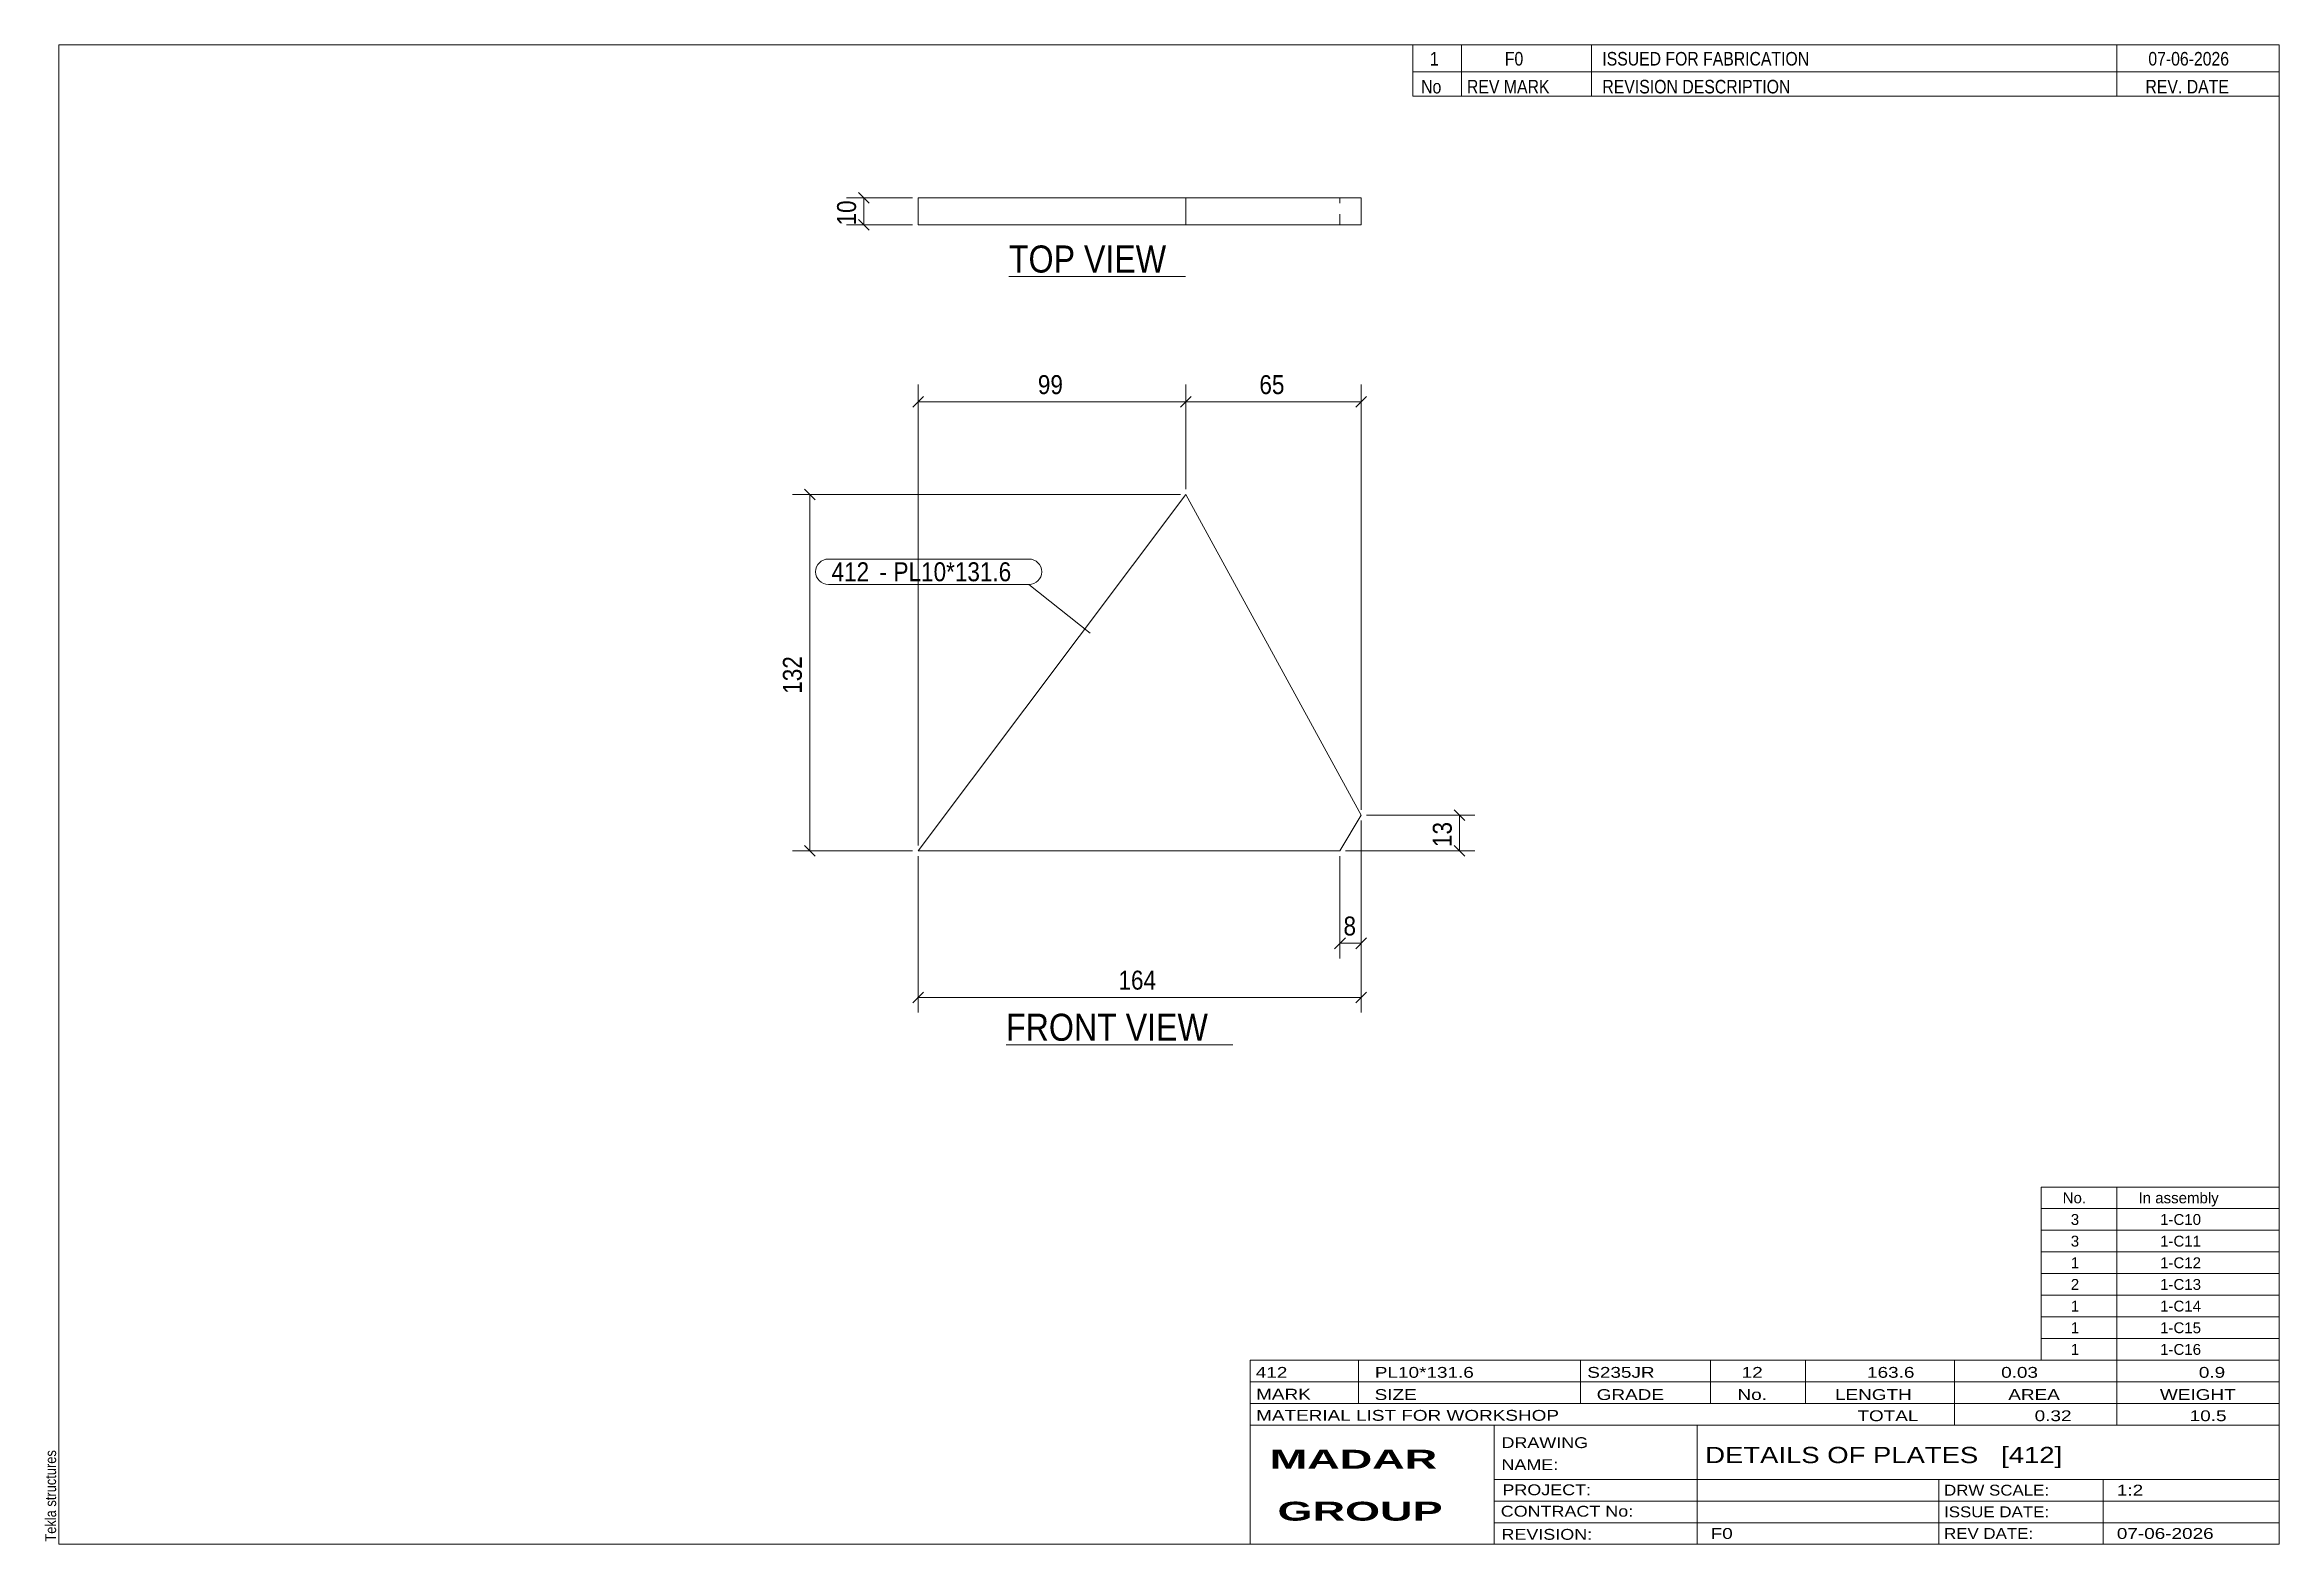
# Model space of a CAD drawing. Header units: millimetres. Extents: x 2 to 415, y 5 to 282.
import ezdxf

# ---------------------------------------------------------------- set-up
doc = ezdxf.new("R2010")
doc.units = ezdxf.units.MM
doc.linetypes.add('XKITLINE00', pattern=[0])
doc.linetypes.add('XKITLINE02', pattern=[4, 2, -2])
for name, color, linetype, lineweight in [('Dimensions', 7, 'Continuous', 0), ('DrawingSheet', 5, 'Continuous', 0), ('OtherObjectType', 7, 'Continuous', 0), ('Part', 2, 'Continuous', 0), ('PartMark', 7, 'Continuous', 0)]:
    doc.layers.add(name, color=color, linetype=linetype, lineweight=lineweight)
doc.styles.add('ARIAL', font='ARIAL.TTF')
doc.styles.add('ARIAL_BOLD', font='ARIALBD.TTF')
doc.styles.add('ARIAL_NARROW', font='ARIALN.TTF')

# ---------------------------------------------------------------- blocks, each defined once
blk = doc.blocks.new('*A1')
at = {"layer": 'Part', "color": 2, "linetype": 'XKITLINE00', "lineweight": 0}
for p, q in [((163.65, 133.1), (213.09, 198.92)), ((213.09, 198.92), (245.46, 139.68)), ((245.46, 139.68), (241.56, 133.1)), ((241.56, 133.1), (163.65, 133.1))]:
    blk.add_line(p, q, dxfattribs=at)
blk = doc.blocks.new('*A2')
at = {"layer": 'Part', "color": 2, "linetype": 'XKITLINE00', "lineweight": 0}
for p, q in [((163.65, 248.7), (163.65, 253.7)), ((163.65, 253.7), (245.46, 253.7)), ((213.09, 248.7), (213.09, 253.7)), ((245.46, 248.7), (245.46, 253.7)), ((163.65, 248.7), (245.46, 248.7))]:
    blk.add_line(p, q, dxfattribs=at)
at = {"layer": 'Part', "color": 7, "linetype": 'XKITLINE02', "lineweight": 0}
blk.add_line((241.56, 248.7), (241.56, 253.7), dxfattribs=at)
blk = doc.blocks.new('*A3')
at = {"layer": 'DrawingSheet', "color": 5, "linetype": 'XKITLINE00', "lineweight": 0}
for p, q in [((415, 282), (5, 282)), ((5, 282), (5, 5)), ((415, 5), (415, 282)), ((5, 5), (415, 5))]:
    blk.add_line(p, q, dxfattribs=at)
at = {"layer": 'DrawingSheet', "color": 5, "style": 'ARIAL', "width": 0.85}
blk.add_text('Tekla structures', height=2, rotation=90, dxfattribs=at).set_placement((4.5, 5.5))
blk = doc.blocks.new('*A4')
at = {"layer": 'OtherObjectType', "color": 7, "linetype": 'XKITLINE00', "lineweight": 0}
for p, q in [((371, 71), (415, 71)), ((371, 67), (371, 71)), ((385, 67), (385, 71)), ((415, 67), (415, 71)), ((371, 67), (415, 67)), ((371, 63), (371, 67)), ((385, 63), (385, 67)), ((415, 63), (415, 67)), ((371, 63), (415, 63)), ((371, 59), (371, 63)), ((385, 59), (385, 63)), ((415, 59), (415, 63)), ((371, 59), (415, 59)), ((371, 55), (371, 59)), ((385, 55), (385, 59)), ((415, 55), (415, 59)), ((371, 55), (415, 55)), ((371, 51), (371, 55)), ((385, 51), (385, 55)), ((415, 51), (415, 55)), ((371, 51), (415, 51)), ((371, 47), (371, 51)), ((385, 47), (385, 51)), ((415, 47), (415, 51)), ((371, 47), (415, 47)), ((371, 43), (371, 47)), ((385, 43), (385, 47)), ((415, 43), (415, 47)), ((371, 43), (415, 43)), ((371, 39), (371, 43)), ((385, 39), (385, 43)), ((415, 39), (415, 43)), ((371, 39), (415, 39))]:
    blk.add_line(p, q, dxfattribs=at)
at = {"layer": 'OtherObjectType', "color": 7, "style": 'ARIAL_NARROW', "width": 1.211571}
for s, p in [('No.', (375, 68)), ('3', (376.5, 64)), ('In assembly', (389, 68)), ('1-C10', (392.99, 64)), ('3', (376.5, 60)), ('1-C11', (392.99, 60)), ('1', (376.5, 56)), ('1-C12', (392.99, 56)), ('2', (376.5, 52)), ('1-C13', (392.99, 52)), ('1', (376.5, 48)), ('1-C14', (392.99, 48)), ('1', (376.5, 44)), ('1-C15', (392.99, 44)), ('1', (376.5, 40)), ('1-C16', (392.99, 40))]:
    blk.add_text(s, height=2, dxfattribs=at).set_placement(p)
blk = doc.blocks.new('*A5')
at = {"layer": 'OtherObjectType', "color": 7, "linetype": 'XKITLINE00', "lineweight": 0}
for p, q in [((255, 282), (415, 282)), ((415, 282), (255, 282)), ((255, 282), (255, 277)), ((264, 282), (264, 277)), ((288, 282), (288, 277)), ((385, 282), (385, 277)), ((415, 282), (415, 277)), ((255, 277), (415, 277)), ((255, 277), (255, 272.5)), ((255, 277), (415, 277)), ((264, 277), (264, 272.5)), ((288, 277), (288, 272.5)), ((385, 277), (385, 272.5)), ((415, 277), (415, 272.5)), ((415, 272.5), (255, 272.5))]:
    blk.add_line(p, q, dxfattribs=at)
at = {"layer": 'OtherObjectType', "color": 7, "style": 'ARIAL_NARROW'}
for s, width, p in [('1', 1.017001, (258.16, 278.15)), ('F0', 1.017001, (272, 278.15)), ('ISSUED FOR FABRICATION', 1.017001, (290, 278.15)), ('07-06-2026', 1.017001, (390.82, 278.15)), ('No', 1.02, (256.54, 273)), ('REV MARK', 1.02, (265, 273)), ('REVISION DESCRIPTION', 1.02, (290, 273)), ('REV. DATE', 1.02, (390.28, 273))]:
    blk.add_text(s, height=2.5, dxfattribs=dict(at, width=width)).set_placement(p)
blk = doc.blocks.new('*A6')
at = {"layer": 'OtherObjectType', "color": 7, "linetype": 'XKITLINE00', "lineweight": 0}
for p, q in [((225, 39), (415, 39)), ((225, 39), (225, 35)), ((225, 39), (415, 39)), ((245, 35), (245, 39)), ((286, 35), (286, 39)), ((310, 35), (310, 39)), ((327.5, 35), (327.5, 39)), ((355, 35), (355, 39)), ((385, 35), (385, 39)), ((415, 35), (415, 39)), ((225, 35), (415, 35)), ((225, 35), (225, 5)), ((225, 35), (415, 35)), ((245, 31), (245, 35)), ((286, 31), (286, 35)), ((310, 31), (310, 35)), ((327.5, 31), (327.5, 35)), ((355, 31), (355, 35)), ((385, 31), (385, 35)), ((415, 31), (415, 35)), ((225, 31), (415, 31)), ((355, 27), (355, 31)), ((385, 27), (385, 31)), ((415, 27), (415, 31)), ((225, 27), (415, 27)), ((270, 21), (270, 27)), ((307.5, 17), (307.5, 27)), ((415, 21), (415, 27)), ((270, 21), (270, 5)), ((415, 17), (415, 21)), ((270, 17), (415, 17)), ((307.5, 5), (307.5, 17)), ((352.16, 13), (352.16, 17)), ((382.5, 5), (382.5, 17)), ((415, 13), (415, 17)), ((270, 13), (415, 13)), ((352.16, 5), (352.16, 13)), ((415, 9), (415, 13)), ((270, 9), (415, 9)), ((415, 5), (415, 9)), ((225, 5), (415, 5)), ((262.5, 5), (415, 5))]:
    blk.add_line(p, q, dxfattribs=at)
at = {"layer": 'OtherObjectType', "color": 7, "style": 'ARIAL_NARROW'}
for s, height, width, p in [('412', 2, 1.525501, (226.01, 35.76)), ('PL10*131.6', 2, 1.525501, (248, 35.76)), ('S235JR', 2, 1.525501, (287.22, 35.76)), ('12', 2, 1.525501, (315.73, 35.76)), ('163.6', 2, 1.525501, (338.88, 35.76)), ('0.03', 2, 1.525501, (363.64, 35.76)), ('0.9', 2, 1.525501, (400.14, 35.76)), ('MARK', 2, 1.525501, (226.08, 31.73)), ('SIZE', 2, 1.525501, (247.96, 31.66)), ('GRADE', 2, 1.525501, (288.96, 31.66)), ('No.', 2, 1.525501, (314.96, 31.66)), ('LENGTH', 2, 1.525501, (332.96, 31.66)), ('AREA', 2, 1.525501, (364.96, 31.66)), ('WEIGHT', 2, 1.525501, (392.96, 31.66)), ('MATERIAL LIST FOR WORKSHOP', 2, 1.525501, (226.08, 27.82)), ('TOTAL', 2, 1.525501, (337.1, 27.75)), ('0.32', 2, 1.525501, (369.83, 27.75)), ('10.5', 2, 1.525501, (398.45, 27.75)), ('DRAWING', 2, 1.445, (271.38, 22.78)), ('NAME:', 2, 1.445, (271.38, 18.72)), ('DETAILS OF PLATES   [412]', 3, 1.474651, (309, 20)), ('PROJECT:', 2, 1.445, (271.55, 14.07)), ('DRW SCALE:', 2, 1.36, (353.1, 14)), ('1:2', 2, 1.525501, (385, 14)), ('CONTRACT No:', 2, 1.445, (271.25, 10.11)), ('ISSUE DATE:', 2, 1.36, (353.1, 10)), ('REVISION:', 2, 1.445, (271.38, 5.84)), ('F0', 2, 1.525501, (310, 6)), ('REV DATE:', 2, 1.36, (353.1, 6)), ('07-06-2026', 2, 1.525501, (385, 6))]:
    blk.add_text(s, height=height, dxfattribs=dict(at, width=width)).set_placement(p)
at = {"layer": 'OtherObjectType', "color": 1, "style": 'ARIAL_BOLD', "width": 1.7}
for s, p in [('MADAR ', (228.58, 18.97)), ('GROUP', (230.03, 9.37))]:
    blk.add_text(s, height=3.5, dxfattribs=at).set_placement(p)
blk = doc.blocks.new('*A7')
at = {"layer": 'Dimensions', "color": 7, "linetype": 'XKITLINE00', "lineweight": 0}
for p, q in [((212.09, 198.92), (140.45, 198.92)), ((142.66, 199.91), (144.64, 197.93)), ((143.65, 133.1), (143.65, 198.92)), ((162.65, 133.1), (140.45, 133.1)), ((142.66, 134.09), (144.64, 132.11))]:
    blk.add_line(p, q, dxfattribs=at)
at = {"layer": 'Dimensions', "color": 3}
for p in [(143.65, 198.92), (143.65, 133.1)]:
    blk.add_point(p, dxfattribs=at)
at = {"layer": 'Dimensions', "color": 3, "style": 'ARIAL', "width": 0.85}
blk.add_text('132', height=3.5, rotation=90.0002, dxfattribs=at).set_placement((142.2, 162.11))
blk = doc.blocks.new('*A8')
at = {"layer": 'Dimensions', "color": 7, "linetype": 'XKITLINE00', "lineweight": 0}
for p, q in [((262.66, 140.67), (264.64, 138.69)), ((246.46, 139.68), (266.45, 139.68)), ((263.65, 133.1), (263.65, 139.68)), ((242.56, 133.1), (266.45, 133.1)), ((262.66, 134.09), (264.64, 132.11))]:
    blk.add_line(p, q, dxfattribs=at)
at = {"layer": 'Dimensions', "color": 3}
for p in [(263.65, 139.68), (263.65, 133.1)]:
    blk.add_point(p, dxfattribs=at)
at = {"layer": 'Dimensions', "color": 3, "style": 'ARIAL', "width": 0.85}
blk.add_text('13', height=3.5, rotation=90.0002, dxfattribs=at).set_placement((262.2, 133.8))
blk = doc.blocks.new('*A9')
at = {"layer": 'Dimensions', "color": 7, "linetype": 'XKITLINE00', "lineweight": 0}
for p, q in [((245.46, 138.68), (245.46, 103.21)), ((163.65, 132.1), (163.65, 103.21)), ((164.64, 107), (162.66, 105.02)), ((163.65, 106.01), (245.46, 106.01)), ((246.45, 107), (244.47, 105.02))]:
    blk.add_line(p, q, dxfattribs=at)
at = {"layer": 'Dimensions', "color": 3}
for p in [(163.65, 106.01), (245.46, 106.01)]:
    blk.add_point(p, dxfattribs=at)
at = {"layer": 'Dimensions', "color": 3, "style": 'ARIAL', "width": 0.85}
blk.add_text('164', height=3.5, dxfattribs=at).set_placement((200.66, 107.46))
blk = doc.blocks.new('*A10')
at = {"layer": 'Dimensions', "color": 7, "linetype": 'XKITLINE00', "lineweight": 0}
for p, q in [((245.46, 138.68), (245.46, 113.21)), ((241.56, 132.1), (241.56, 113.21)), ((242.55, 117), (240.57, 115.02)), ((241.56, 116.01), (245.46, 116.01)), ((246.45, 117), (244.47, 115.02))]:
    blk.add_line(p, q, dxfattribs=at)
at = {"layer": 'Dimensions', "color": 3}
for p in [(241.56, 116.01), (245.46, 116.01)]:
    blk.add_point(p, dxfattribs=at)
at = {"layer": 'Dimensions', "color": 3, "style": 'ARIAL', "width": 0.85}
blk.add_text('8', height=3.5, dxfattribs=at).set_placement((242.21, 117.46))
blk = doc.blocks.new('*A11')
at = {"layer": 'Dimensions', "color": 7, "linetype": 'XKITLINE00', "lineweight": 0}
for p, q in [((163.65, 134.1), (163.65, 219.21)), ((213.09, 199.92), (213.09, 219.21)), ((164.64, 217), (162.66, 215.02)), ((163.65, 216.01), (213.09, 216.01)), ((214.08, 217), (212.1, 215.02))]:
    blk.add_line(p, q, dxfattribs=at)
at = {"layer": 'Dimensions', "color": 3}
for p in [(163.65, 216.01), (213.09, 216.01)]:
    blk.add_point(p, dxfattribs=at)
at = {"layer": 'Dimensions', "color": 3, "style": 'ARIAL', "width": 0.85}
blk.add_text('99', height=3.5, dxfattribs=at).set_placement((185.78, 217.46))
blk = doc.blocks.new('*A12')
at = {"layer": 'Dimensions', "color": 7, "linetype": 'XKITLINE00', "lineweight": 0}
for p, q in [((213.09, 199.92), (213.09, 219.21)), ((245.46, 140.68), (245.46, 219.21)), ((214.08, 217), (212.1, 215.02)), ((213.09, 216.01), (245.46, 216.01)), ((246.45, 217), (244.47, 215.02))]:
    blk.add_line(p, q, dxfattribs=at)
at = {"layer": 'Dimensions', "color": 3}
for p in [(213.09, 216.01), (245.46, 216.01)]:
    blk.add_point(p, dxfattribs=at)
at = {"layer": 'Dimensions', "color": 3, "style": 'ARIAL', "width": 0.85}
blk.add_text('65', height=3.5, dxfattribs=at).set_placement((226.68, 217.46))
blk = doc.blocks.new('*A13')
at = {"layer": 'PartMark', "color": 7, "linetype": 'XKITLINE00', "lineweight": 0}
for p, q in [((147.09, 186.99), (184.13, 186.99)), ((147.09, 182.29), (184.13, 182.29)), ((195.44, 173.33), (184.13, 182.29))]:
    blk.add_line(p, q, dxfattribs=at)
for centre, start, end in [((147.09, 184.64), 90, 270), ((184.13, 184.64), 270, 90)]:
    blk.add_arc(centre, 2.35, start, end, dxfattribs=at)
at = {"layer": 'PartMark', "color": 1, "style": 'ARIAL', "width": 0.85}
blk.add_text('412', height=3.5, dxfattribs=at).set_placement((147.69, 182.89))
at = {"layer": 'PartMark', "color": 3, "style": 'ARIAL', "width": 0.85}
for s, p in [('PL10*131.6', (159.13, 182.89)), ('-', (156.53, 182.89))]:
    blk.add_text(s, height=3.5, dxfattribs=at).set_placement(p)
blk = doc.blocks.new('*A14')
at = {"layer": 'OtherObjectType', "color": 7, "linetype": 'XKITLINE00', "lineweight": 0}
blk.add_line((179.9, 97.26), (221.75, 97.26), dxfattribs=at)
at = {"layer": 'OtherObjectType', "color": 3, "style": 'ARIAL', "width": 0.85}
blk.add_text('FRONT VIEW', height=5, dxfattribs=at).set_placement((179.9, 98.01))
blk = doc.blocks.new('*A15')
at = {"layer": 'Dimensions', "color": 7, "linetype": 'XKITLINE00', "lineweight": 0}
for p, q in [((162.65, 253.7), (150.45, 253.7)), ((152.66, 254.69), (154.64, 252.71)), ((153.65, 248.7), (153.65, 253.7)), ((162.65, 248.7), (150.45, 248.7)), ((152.66, 249.69), (154.64, 247.71))]:
    blk.add_line(p, q, dxfattribs=at)
at = {"layer": 'Dimensions', "color": 3}
for p in [(153.65, 253.7), (153.65, 248.7)]:
    blk.add_point(p, dxfattribs=at)
at = {"layer": 'Dimensions', "color": 3, "style": 'ARIAL', "width": 0.85}
blk.add_text('10', height=3.5, rotation=90.0002, dxfattribs=at).set_placement((152.2, 248.61))
blk = doc.blocks.new('*A16')
at = {"layer": 'OtherObjectType', "color": 7, "linetype": 'XKITLINE00', "lineweight": 0}
blk.add_line((180.43, 239.16), (213.03, 239.16), dxfattribs=at)
at = {"layer": 'OtherObjectType', "color": 3, "style": 'ARIAL', "width": 0.85}
blk.add_text('TOP VIEW', height=5, dxfattribs=at).set_placement((180.43, 239.91))

msp = doc.modelspace()

# ---------------------------------------------------------------- block references
at = {"lineweight": 0}
for name in ['*A3', '*A5', '*A15', '*A2', '*A16', '*A11', '*A12', '*A7', '*A1', '*A13', '*A8', '*A9', '*A10', '*A14', '*A4', '*A6']:
    msp.add_blockref(name, (0, 0), dxfattribs=at)

doc.saveas('drawing.dxf')
